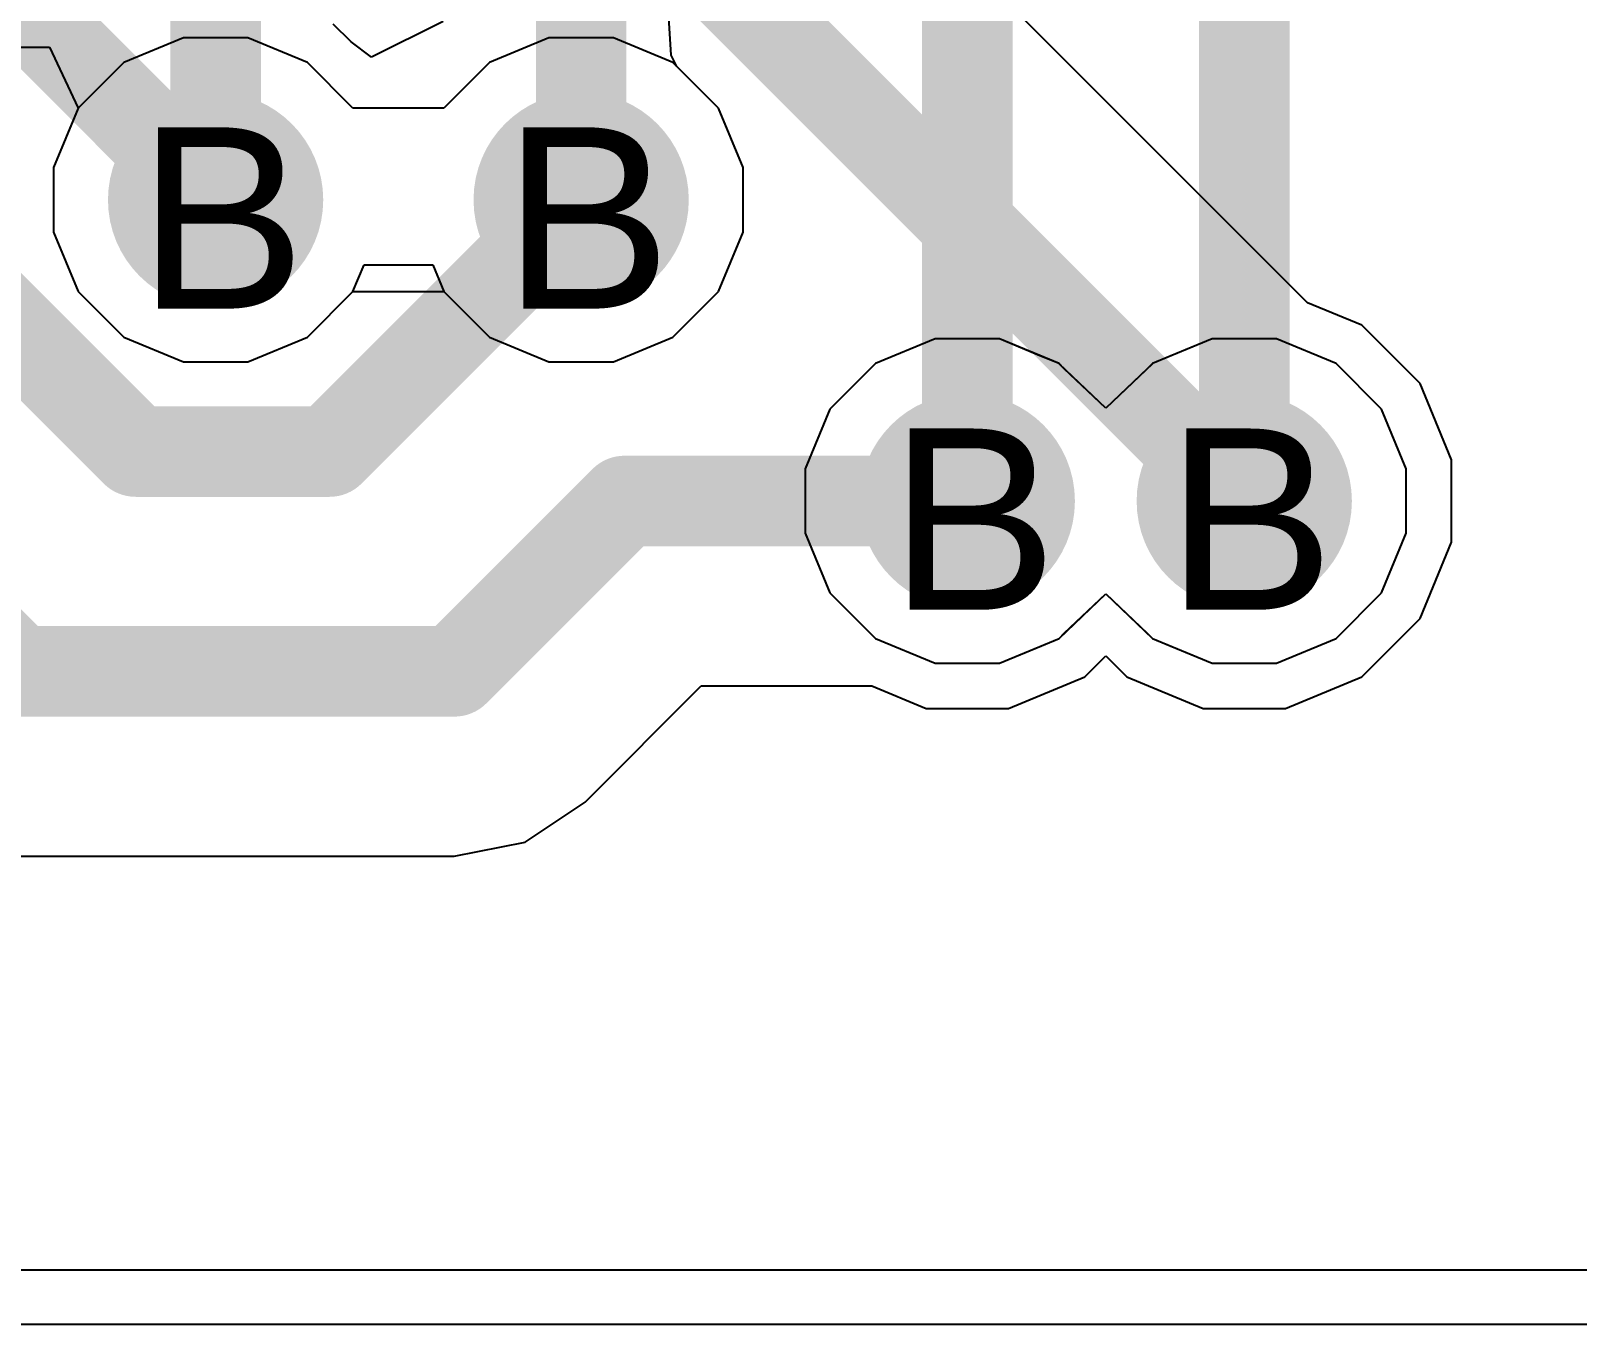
# Model space of a CAD drawing. Header units: inches. Extents: x 0 to 5379, y 0 to 5429.
# Drawn here: x 99.144 to 103.477, y 72.263 to 75.886 of the extents above; entities that cross this region are included whole.
import ezdxf

# ---------------------------------------------------------------- set-up
doc = ezdxf.new("R2010")
doc.units = ezdxf.units.IN
for name, color, linetype in [('Bottom Layer', 5, 'Continuous'), ('Bottom Solder', 6, 'Continuous'), ('Drill Drawing', 1, 'Continuous'), ('GND01', 16, 'Continuous'), ('GND02', 76, 'Continuous'), ('PWR', 156, 'Continuous'), ('SIG 01', 90, 'Continuous'), ('Top Layer', 1, 'Continuous'), ('Top Solder', 216, 'Continuous'), ('Via Holes', 16, 'Continuous')]:
    doc.layers.add(name, color=color, linetype=linetype)
doc.styles.add('Arial', font='', dxfattribs={"height": 0.2})
doc.styles.get('Arial').set_extended_font_data('Arial')

msp = doc.modelspace()

# ---------------------------------------------------------------- hatches: boundary and pattern name
at = {"layer": 'Bottom Layer'}
h = msp.add_hatch(color=5, dxfattribs=at)
edge = h.paths.add_edge_path()
edge.add_arc((99.6617768, 75.4126), 0.1999996, 0, 360)
h = msp.add_hatch(color=5, dxfattribs=at)
edge = h.paths.add_edge_path()
edge.add_arc((100.68606228, 75.4126), 0.1999996, 0, 360)
h = msp.add_hatch(color=5, dxfattribs=at)
edge = h.paths.add_edge_path()
edge.add_arc((101.76800576, 74.5687993), 0.1999996, 0, 360)
h = msp.add_hatch(color=5, dxfattribs=at)
edge = h.paths.add_edge_path()
edge.add_arc((102.5441053, 74.5687993), 0.1999996, 0, 360)
at = {"layer": 'Bottom Solder'}
h = msp.add_hatch(color=6, dxfattribs=at)
edge = h.paths.add_edge_path()
edge.add_arc((99.6617768, 75.4126), 0.3015996, 0, 360)
h = msp.add_hatch(color=6, dxfattribs=at)
edge = h.paths.add_edge_path()
edge.add_arc((100.68606228, 75.4126), 0.3015996, 0, 360)
h = msp.add_hatch(color=6, dxfattribs=at)
edge = h.paths.add_edge_path()
edge.add_arc((101.76800576, 74.5687993), 0.3015996, 0, 360)
h = msp.add_hatch(color=6, dxfattribs=at)
edge = h.paths.add_edge_path()
edge.add_arc((102.5441053, 74.5687993), 0.3015996, 0, 360)
at = {"layer": 'GND01'}
h = msp.add_hatch(color=16, dxfattribs=at)
edge = h.paths.add_edge_path()
edge.add_arc((99.6617768, 75.4126), 0.1999996, 0, 360)
h = msp.add_hatch(color=16, dxfattribs=at)
edge = h.paths.add_edge_path()
edge.add_arc((100.68606228, 75.4126), 0.1999996, 0, 360)
h = msp.add_hatch(color=16, dxfattribs=at)
edge = h.paths.add_edge_path()
edge.add_arc((101.76800576, 74.5687993), 0.1999996, 0, 360)
h = msp.add_hatch(color=16, dxfattribs=at)
edge = h.paths.add_edge_path()
edge.add_arc((102.5441053, 74.5687993), 0.1999996, 0, 360)
at = {"layer": 'GND02'}
h = msp.add_hatch(color=76, dxfattribs=at)
edge = h.paths.add_edge_path()
edge.add_arc((99.6617768, 75.4126), 0.1999996, 0, 360)
h = msp.add_hatch(color=76, dxfattribs=at)
edge = h.paths.add_edge_path()
edge.add_arc((100.68606228, 75.4126), 0.1999996, 0, 360)
h = msp.add_hatch(color=76, dxfattribs=at)
edge = h.paths.add_edge_path()
edge.add_arc((101.76800576, 74.5687993), 0.1999996, 0, 360)
h = msp.add_hatch(color=76, dxfattribs=at)
edge = h.paths.add_edge_path()
edge.add_arc((102.5441053, 74.5687993), 0.1999996, 0, 360)
at = {"layer": 'PWR'}
h = msp.add_hatch(color=156, dxfattribs=at)
edge = h.paths.add_edge_path()
edge.add_arc((99.6617768, 75.4126), 0.1999996, 0, 360)
h = msp.add_hatch(color=156, dxfattribs=at)
edge = h.paths.add_edge_path()
edge.add_arc((100.68606228, 75.4126), 0.1999996, 0, 360)
h = msp.add_hatch(color=156, dxfattribs=at)
edge = h.paths.add_edge_path()
edge.add_arc((101.76800576, 74.5687993), 0.1999996, 0, 360)
h = msp.add_hatch(color=156, dxfattribs=at)
edge = h.paths.add_edge_path()
edge.add_arc((102.5441053, 74.5687993), 0.1999996, 0, 360)
at = {"layer": 'SIG 01'}
h = msp.add_hatch(color=90, dxfattribs=at)
edge = h.paths.add_edge_path()
edge.add_arc((99.6617768, 75.4126), 0.1999996, 0, 360)
h = msp.add_hatch(color=90, dxfattribs=at)
edge = h.paths.add_edge_path()
edge.add_arc((100.68606228, 75.4126), 0.1999996, 0, 360)
h = msp.add_hatch(color=90, dxfattribs=at)
edge = h.paths.add_edge_path()
edge.add_arc((101.76800576, 74.5687993), 0.1999996, 0, 360)
h = msp.add_hatch(color=90, dxfattribs=at)
edge = h.paths.add_edge_path()
edge.add_arc((102.5441053, 74.5687993), 0.1999996, 0, 360)
at = {"layer": 'Top Layer'}
h = msp.add_hatch(color=1, dxfattribs=at)
edge = h.paths.add_edge_path()
edge.add_arc((99.6617768, 75.4126), 0.1999996, 0, 360)
h = msp.add_hatch(color=1, dxfattribs=at)
edge = h.paths.add_edge_path()
edge.add_arc((100.68606228, 75.4126), 0.1999996, 0, 360)
h = msp.add_hatch(color=1, dxfattribs=at)
edge = h.paths.add_edge_path()
edge.add_arc((101.76800576, 74.5687993), 0.1999996, 0, 360)
h = msp.add_hatch(color=1, dxfattribs=at)
edge = h.paths.add_edge_path()
edge.add_arc((102.5441053, 74.5687993), 0.1999996, 0, 360)
at = {"layer": 'Top Solder'}
h = msp.add_hatch(color=216, dxfattribs=at)
edge = h.paths.add_edge_path()
edge.add_arc((99.6617768, 75.4126), 0.3015996, 0, 360)
h = msp.add_hatch(color=216, dxfattribs=at)
edge = h.paths.add_edge_path()
edge.add_arc((100.68606228, 75.4126), 0.3015996, 0, 360)
h = msp.add_hatch(color=216, dxfattribs=at)
edge = h.paths.add_edge_path()
edge.add_arc((101.76800576, 74.5687993), 0.3015996, 0, 360)
h = msp.add_hatch(color=216, dxfattribs=at)
edge = h.paths.add_edge_path()
edge.add_arc((102.5441053, 74.5687993), 0.3015996, 0, 360)
at = {"layer": 'Via Holes'}
h = msp.add_hatch(color=7, dxfattribs=at)
edge = h.paths.add_edge_path()
edge.add_arc((99.6617768, 75.4126), 0.0999998, 0, 360)
h = msp.add_hatch(color=7, dxfattribs=at)
edge = h.paths.add_edge_path()
edge.add_arc((100.68606228, 75.4126), 0.0999998, 0, 360)
h = msp.add_hatch(color=7, dxfattribs=at)
edge = h.paths.add_edge_path()
edge.add_arc((101.76800576, 74.5687993), 0.0999998, 0, 360)
h = msp.add_hatch(color=7, dxfattribs=at)
edge = h.paths.add_edge_path()
edge.add_arc((102.5441053, 74.5687993), 0.0999998, 0, 360)

# ---------------------------------------------------------------- linework, layer by layer
at = {"layer": 'Bottom Layer'}
for p, q in [((100.93829444, 75.81790525999999), (100.92751976, 75.99644185999999)), ((89.59817996, 75.84080843999999), (99.19648181999999, 75.84080843999999)), ((99.19648181999999, 75.84080843999999), (99.27689314, 75.66976738)), ((100.95418468, 75.78653118), (100.93829444, 75.81790525999999)), ((101.07094594, 75.66976992), (100.95418468, 75.78653118)), ((99.27689314, 75.66976738), (99.2077772, 75.50290715999999)), ((101.14006188, 75.50290715999999), (101.07094594, 75.66976992)), ((99.2077772, 75.50290715999999), (99.2077772, 75.32229284)), ((101.14006188, 75.32229284), (101.14006188, 75.50290715999999)), ((99.2077772, 75.32229284), (99.27689314, 75.15543008)), ((101.07094594, 75.15543008), (101.14006188, 75.32229284)), ((100.04666046, 75.15543008), (100.07769418, 75.230355)), ((100.07769418, 75.230355), (100.2701449, 75.230355)), ((100.2701449, 75.230355), (100.30117862, 75.15543008)), ((99.27689314, 75.15543008), (99.40460688, 75.02771634)), ((99.91894672, 75.02771634), (100.04666046, 75.15543008)), ((100.30117862, 75.15543008), (100.42889236, 75.02771634)), ((100.9432322, 75.02771634), (101.07094594, 75.15543008)), ((99.40460688, 75.02771634), (99.57146964, 74.9586004)), ((99.75208396, 74.9586004), (99.91894672, 75.02771634)), ((100.42889236, 75.02771634), (100.59575512, 74.9586004)), ((100.77636944, 74.9586004), (100.9432322, 75.02771634)), ((101.6776986, 75.0227989), (101.51083584, 74.95368296)), ((101.85831292, 75.0227989), (101.6776986, 75.0227989)), ((102.02517568, 74.95368296), (101.85831292, 75.0227989)), ((102.45379814, 75.0227989), (102.28693538, 74.95368296)), ((102.63441246, 75.0227989), (102.45379814, 75.0227989)), ((102.80127522, 74.95368296), (102.63441246, 75.0227989)), ((99.57146964, 74.9586004), (99.75208396, 74.9586004)), ((100.59575512, 74.9586004), (100.77636944, 74.9586004)), ((101.51083584, 74.95368296), (101.3831221, 74.82596921999999)), ((102.03990006, 74.93895857999999), (102.02517568, 74.95368296)), ((102.28693538, 74.95368296), (102.272211, 74.93895857999999)), ((102.92898896, 74.82596921999999), (102.80127522, 74.95368296)), ((102.15605426, 74.82896896), (102.03990006, 74.93895857999999)), ((102.272211, 74.93895857999999), (102.15605426, 74.82896896)), ((101.3831221, 74.82596921999999), (101.31400616, 74.65910645999999)), ((102.9981049, 74.65910645999999), (102.92898896, 74.82596921999999)), ((101.31400616, 74.65910645999999), (101.31400616, 74.47849214)), ((102.9981049, 74.47849214), (102.9981049, 74.65910645999999)), ((101.31400616, 74.47849214), (101.3831221, 74.31162938)), ((102.92898896, 74.31162938), (102.9981049, 74.47849214)), ((101.3831221, 74.31162938), (101.51083584, 74.18391564)), ((102.03990006, 74.19864002), (102.1560568, 74.30862963999999)), ((102.1560568, 74.30862963999999), (102.272211, 74.19864002)), ((102.80127522, 74.18391564), (102.92898896, 74.31162938)), ((101.51083584, 74.18391564), (101.6776986, 74.11479969999999)), ((101.85831292, 74.11479969999999), (102.02517568, 74.18391564)), ((102.02517568, 74.18391564), (102.03990006, 74.19864002)), ((102.272211, 74.19864002), (102.28693538, 74.18391564)), ((102.28693538, 74.18391564), (102.45379814, 74.11479969999999)), ((102.63441246, 74.11479969999999), (102.80127522, 74.18391564)), ((101.6776986, 74.11479969999999), (101.85831292, 74.11479969999999)), ((102.45379814, 74.11479969999999), (102.63441246, 74.11479969999999))]:
    msp.add_line(p, q, dxfattribs=at)
at = {"layer": 'GND01'}
for p, q in [((99.57146964, 75.86659959999999), (99.40460688, 75.79748366)), ((99.75208396, 75.86659959999999), (99.57146964, 75.86659959999999)), ((99.91894672, 75.79748366), (99.75208396, 75.86659959999999)), ((100.59575512, 75.86659959999999), (100.42889236, 75.79748366)), ((100.77636944, 75.86659959999999), (100.59575512, 75.86659959999999)), ((100.9432322, 75.79748366), (100.77636944, 75.86659959999999)), ((99.40460688, 75.79748366), (99.27689314, 75.66976992)), ((100.04665792, 75.66977245999999), (99.91894672, 75.79748366)), ((100.42889236, 75.79748366), (100.30118116, 75.66977245999999)), ((101.07094594, 75.66976992), (100.9432322, 75.79748366)), ((99.27689314, 75.66976992), (99.2077772, 75.50290715999999)), ((100.30118116, 75.66977245999999), (100.04665792, 75.66977245999999)), ((101.14006188, 75.50290715999999), (101.07094594, 75.66976992)), ((99.2077772, 75.50290715999999), (99.2077772, 75.32229284)), ((101.14006188, 75.32229284), (101.14006188, 75.50290715999999)), ((99.2077772, 75.32229284), (99.27689314, 75.15543008)), ((101.07094594, 75.15543008), (101.14006188, 75.32229284)), ((99.27689314, 75.15543008), (99.40460688, 75.02771634)), ((99.91894672, 75.02771634), (100.04665792, 75.15542754)), ((100.04665792, 75.15542754), (100.30118116, 75.15542754)), ((100.30118116, 75.15542754), (100.42889236, 75.02771634)), ((100.9432322, 75.02771634), (101.07094594, 75.15543008)), ((99.40460688, 75.02771634), (99.57146964, 74.9586004)), ((99.75208396, 74.9586004), (99.91894672, 75.02771634)), ((100.42889236, 75.02771634), (100.59575512, 74.9586004)), ((100.77636944, 74.9586004), (100.9432322, 75.02771634)), ((101.6776986, 75.0227989), (101.51083584, 74.95368296)), ((101.85831292, 75.0227989), (101.6776986, 75.0227989)), ((101.97559996, 74.97421632), (101.85831292, 75.0227989)), ((102.45379814, 75.0227989), (102.3365111, 74.97421886)), ((102.63441246, 75.0227989), (102.45379814, 75.0227989)), ((102.80127522, 74.95368296), (102.63441246, 75.0227989)), ((99.57146964, 74.9586004), (99.75208396, 74.9586004)), ((100.59575512, 74.9586004), (100.77636944, 74.9586004)), ((101.51083584, 74.95368296), (101.3831221, 74.82596921999999)), ((102.02517822, 74.95368549999999), (101.97559996, 74.97421632)), ((102.02521886, 74.95364232), (102.02517822, 74.95368549999999)), ((102.15605426, 74.82898927999999), (102.02521886, 74.95364232)), ((102.2868922, 74.95364232), (102.15605426, 74.82898927999999)), ((102.28693284, 74.95368549999999), (102.2868922, 74.95364232)), ((102.3365111, 74.97421886), (102.28693284, 74.95368549999999)), ((102.92898896, 74.82596921999999), (102.80127522, 74.95368296)), ((101.3831221, 74.82596921999999), (101.31400616, 74.65910645999999)), ((102.9981049, 74.65910645999999), (102.92898896, 74.82596921999999)), ((101.31400616, 74.65910645999999), (101.31400616, 74.47849214)), ((102.9981049, 74.47849214), (102.9981049, 74.65910645999999)), ((101.31400616, 74.47849214), (101.3831221, 74.31162938)), ((102.92898896, 74.31162938), (102.9981049, 74.47849214)), ((101.3831221, 74.31162938), (101.51083584, 74.18391564)), ((102.02521886, 74.18395627999999), (102.1560568, 74.30860932)), ((102.1560568, 74.30860932), (102.2868922, 74.18395627999999)), ((102.80127522, 74.18391564), (102.92898896, 74.31162938)), ((101.51083584, 74.18391564), (101.6776986, 74.11479969999999)), ((101.97559996, 74.16337974), (102.02517822, 74.1839131)), ((102.02517822, 74.1839131), (102.02521886, 74.18395627999999)), ((102.2868922, 74.18395627999999), (102.28693284, 74.1839131)), ((102.28693284, 74.1839131), (102.3365111, 74.16338228)), ((102.63441246, 74.11479969999999), (102.80127522, 74.18391564)), ((101.85831292, 74.11479969999999), (101.97559996, 74.16337974)), ((102.3365111, 74.16338228), (102.45379814, 74.11479969999999)), ((101.6776986, 74.11479969999999), (101.85831292, 74.11479969999999)), ((102.45379814, 74.11479969999999), (102.63441246, 74.11479969999999))]:
    msp.add_line(p, q, dxfattribs=at)
at = {"layer": 'GND02'}
for p, q in [((99.57146964, 75.86659959999999), (99.40460688, 75.79748366)), ((99.75208396, 75.86659959999999), (99.57146964, 75.86659959999999)), ((99.91894672, 75.79748366), (99.75208396, 75.86659959999999)), ((100.59575512, 75.86659959999999), (100.42889236, 75.79748366)), ((100.77636944, 75.86659959999999), (100.59575512, 75.86659959999999)), ((100.9432322, 75.79748366), (100.77636944, 75.86659959999999)), ((99.40460688, 75.79748366), (99.27689314, 75.66976992)), ((100.04665792, 75.66977245999999), (99.91894672, 75.79748366)), ((100.42889236, 75.79748366), (100.30118116, 75.66977245999999)), ((101.07094594, 75.66976992), (100.9432322, 75.79748366)), ((99.27689314, 75.66976992), (99.2077772, 75.50290715999999)), ((100.30118116, 75.66977245999999), (100.04665792, 75.66977245999999)), ((101.14006188, 75.50290715999999), (101.07094594, 75.66976992)), ((99.2077772, 75.50290715999999), (99.2077772, 75.32229284)), ((101.14006188, 75.32229284), (101.14006188, 75.50290715999999)), ((99.2077772, 75.32229284), (99.27689314, 75.15543008)), ((101.07094594, 75.15543008), (101.14006188, 75.32229284)), ((99.27689314, 75.15543008), (99.40460688, 75.02771634)), ((99.91894672, 75.02771634), (100.04665792, 75.15542754)), ((100.04665792, 75.15542754), (100.30118116, 75.15542754)), ((100.30118116, 75.15542754), (100.42889236, 75.02771634)), ((100.9432322, 75.02771634), (101.07094594, 75.15543008)), ((99.40460688, 75.02771634), (99.57146964, 74.9586004)), ((99.75208396, 74.9586004), (99.91894672, 75.02771634)), ((100.42889236, 75.02771634), (100.59575512, 74.9586004)), ((100.77636944, 74.9586004), (100.9432322, 75.02771634)), ((101.6776986, 75.0227989), (101.51083584, 74.95368296)), ((101.85831292, 75.0227989), (101.6776986, 75.0227989)), ((101.97559996, 74.97421632), (101.85831292, 75.0227989)), ((102.45379814, 75.0227989), (102.3365111, 74.97421886)), ((102.63441246, 75.0227989), (102.45379814, 75.0227989)), ((102.80127522, 74.95368296), (102.63441246, 75.0227989)), ((99.57146964, 74.9586004), (99.75208396, 74.9586004)), ((100.59575512, 74.9586004), (100.77636944, 74.9586004)), ((101.51083584, 74.95368296), (101.3831221, 74.82596921999999)), ((102.02517822, 74.95368549999999), (101.97559996, 74.97421632)), ((102.02521886, 74.95364232), (102.02517822, 74.95368549999999)), ((102.15605426, 74.82898927999999), (102.02521886, 74.95364232)), ((102.2868922, 74.95364232), (102.15605426, 74.82898927999999)), ((102.28693284, 74.95368549999999), (102.2868922, 74.95364232)), ((102.3365111, 74.97421886), (102.28693284, 74.95368549999999)), ((102.92898896, 74.82596921999999), (102.80127522, 74.95368296)), ((101.3831221, 74.82596921999999), (101.31400616, 74.65910645999999)), ((102.9981049, 74.65910645999999), (102.92898896, 74.82596921999999)), ((101.31400616, 74.65910645999999), (101.31400616, 74.47849214)), ((102.9981049, 74.47849214), (102.9981049, 74.65910645999999)), ((101.31400616, 74.47849214), (101.3831221, 74.31162938)), ((102.92898896, 74.31162938), (102.9981049, 74.47849214)), ((101.3831221, 74.31162938), (101.51083584, 74.18391564)), ((102.02521886, 74.18395627999999), (102.1560568, 74.30860932)), ((102.1560568, 74.30860932), (102.2868922, 74.18395627999999)), ((102.80127522, 74.18391564), (102.92898896, 74.31162938)), ((101.51083584, 74.18391564), (101.6776986, 74.11479969999999)), ((101.97559996, 74.16337974), (102.02517822, 74.1839131)), ((102.02517822, 74.1839131), (102.02521886, 74.18395627999999)), ((102.2868922, 74.18395627999999), (102.28693284, 74.1839131)), ((102.28693284, 74.1839131), (102.3365111, 74.16338228)), ((102.63441246, 74.11479969999999), (102.80127522, 74.18391564)), ((101.85831292, 74.11479969999999), (101.97559996, 74.16337974)), ((102.3365111, 74.16338228), (102.45379814, 74.11479969999999)), ((101.6776986, 74.11479969999999), (101.85831292, 74.11479969999999)), ((102.45379814, 74.11479969999999), (102.63441246, 74.11479969999999))]:
    msp.add_line(p, q, dxfattribs=at)
at = {"layer": 'PWR'}
for p, q in [((99.57146964, 75.86659959999999), (99.40460688, 75.79748366)), ((99.75208396, 75.86659959999999), (99.57146964, 75.86659959999999)), ((99.91894672, 75.79748366), (99.75208396, 75.86659959999999)), ((100.59575512, 75.86659959999999), (100.42889236, 75.79748366)), ((100.77636944, 75.86659959999999), (100.59575512, 75.86659959999999)), ((100.9432322, 75.79748366), (100.77636944, 75.86659959999999)), ((99.40460688, 75.79748366), (99.27689314, 75.66976992)), ((100.04665792, 75.66977245999999), (99.91894672, 75.79748366)), ((100.42889236, 75.79748366), (100.30118116, 75.66977245999999)), ((101.07094594, 75.66976992), (100.9432322, 75.79748366)), ((99.27689314, 75.66976992), (99.2077772, 75.50290715999999)), ((100.30118116, 75.66977245999999), (100.04665792, 75.66977245999999)), ((101.14006188, 75.50290715999999), (101.07094594, 75.66976992)), ((99.2077772, 75.50290715999999), (99.2077772, 75.32229284)), ((101.14006188, 75.32229284), (101.14006188, 75.50290715999999)), ((99.2077772, 75.32229284), (99.27689314, 75.15543008)), ((101.07094594, 75.15543008), (101.14006188, 75.32229284)), ((99.27689314, 75.15543008), (99.40460688, 75.02771634)), ((99.91894672, 75.02771634), (100.04665792, 75.15542754)), ((100.04665792, 75.15542754), (100.30118116, 75.15542754)), ((100.30118116, 75.15542754), (100.42889236, 75.02771634)), ((100.9432322, 75.02771634), (101.07094594, 75.15543008)), ((99.40460688, 75.02771634), (99.57146964, 74.9586004)), ((99.75208396, 74.9586004), (99.91894672, 75.02771634)), ((100.42889236, 75.02771634), (100.59575512, 74.9586004)), ((100.77636944, 74.9586004), (100.9432322, 75.02771634)), ((101.6776986, 75.0227989), (101.51083584, 74.95368296)), ((101.85831292, 75.0227989), (101.6776986, 75.0227989)), ((101.97559996, 74.97421632), (101.85831292, 75.0227989)), ((102.45379814, 75.0227989), (102.3365111, 74.97421886)), ((102.63441246, 75.0227989), (102.45379814, 75.0227989)), ((102.80127522, 74.95368296), (102.63441246, 75.0227989)), ((99.57146964, 74.9586004), (99.75208396, 74.9586004)), ((100.59575512, 74.9586004), (100.77636944, 74.9586004)), ((101.51083584, 74.95368296), (101.3831221, 74.82596921999999)), ((102.02517822, 74.95368549999999), (101.97559996, 74.97421632)), ((102.02521886, 74.95364232), (102.02517822, 74.95368549999999)), ((102.15605426, 74.82898927999999), (102.02521886, 74.95364232)), ((102.2868922, 74.95364232), (102.15605426, 74.82898927999999)), ((102.28693284, 74.95368549999999), (102.2868922, 74.95364232)), ((102.3365111, 74.97421886), (102.28693284, 74.95368549999999)), ((102.92898896, 74.82596921999999), (102.80127522, 74.95368296)), ((101.3831221, 74.82596921999999), (101.31400616, 74.65910645999999)), ((102.9981049, 74.65910645999999), (102.92898896, 74.82596921999999)), ((101.31400616, 74.65910645999999), (101.31400616, 74.47849214)), ((102.9981049, 74.47849214), (102.9981049, 74.65910645999999)), ((101.31400616, 74.47849214), (101.3831221, 74.31162938)), ((102.92898896, 74.31162938), (102.9981049, 74.47849214)), ((101.3831221, 74.31162938), (101.51083584, 74.18391564)), ((102.02521886, 74.18395627999999), (102.1560568, 74.30860932)), ((102.1560568, 74.30860932), (102.2868922, 74.18395627999999)), ((102.80127522, 74.18391564), (102.92898896, 74.31162938)), ((101.51083584, 74.18391564), (101.6776986, 74.11479969999999)), ((101.97559996, 74.16337974), (102.02517822, 74.1839131)), ((102.02517822, 74.1839131), (102.02521886, 74.18395627999999)), ((102.2868922, 74.18395627999999), (102.28693284, 74.1839131)), ((102.28693284, 74.1839131), (102.3365111, 74.16338228)), ((102.63441246, 74.11479969999999), (102.80127522, 74.18391564)), ((101.85831292, 74.11479969999999), (101.97559996, 74.16337974)), ((102.3365111, 74.16338228), (102.45379814, 74.11479969999999)), ((101.6776986, 74.11479969999999), (101.85831292, 74.11479969999999)), ((102.45379814, 74.11479969999999), (102.63441246, 74.11479969999999))]:
    msp.add_line(p, q, dxfattribs=at)
at = {"layer": 'SIG 01'}
for p, q in [((102.28980812, 75.5555893), (97.85974839999999, 79.98564902)), ((100.04117152, 75.85486225999999), (99.99088714, 75.90514664)), ((100.29926346, 75.91240341999999), (100.09863648, 75.81218009999999)), ((100.09863648, 75.81218009999999), (100.04117152, 75.85486225999999)), ((102.28981574, 75.55558422), (102.28980812, 75.5555893)), ((102.72100614, 75.12439382), (102.28981574, 75.55558422)), ((102.87321564, 75.06134594), (102.72100614, 75.12439382)), ((103.03665194, 74.89790964), (102.87321564, 75.06134594)), ((103.1251049, 74.68436675999999), (103.03665194, 74.89790964)), ((103.1251049, 74.45323184), (103.1251049, 74.68436675999999)), ((103.03665194, 74.23968896), (103.1251049, 74.45323184)), ((102.87321564, 74.07625266), (103.03665194, 74.23968896)), ((102.0971161, 74.07625266), (102.1560568, 74.13519081999999)), ((102.1560568, 74.13519081999999), (102.21499496, 74.07625266)), ((100.69692078, 73.72555231999999), (101.02221604, 74.05084758)), ((101.02221604, 74.05084758), (101.5002288, 74.05084758)), ((101.5002288, 74.05084758), (101.6524383, 73.9877997)), ((101.88357322, 73.9877997), (102.0971161, 74.07625266)), ((102.21499496, 74.07625266), (102.42853784, 73.9877997)), ((102.65967276, 73.9877997), (102.87321564, 74.07625266)), ((101.6524383, 73.9877997), (101.88357322, 73.9877997)), ((102.42853784, 73.9877997), (102.65967276, 73.9877997)), ((100.52888454, 73.61327416), (100.69692078, 73.72555231999999)), ((100.3306731, 73.57384828), (100.52888454, 73.61327416)), ((99.1108, 73.57384828), (100.3306731, 73.57384828))]:
    msp.add_line(p, q, dxfattribs=at)
for points in [[(97.49350071999999, 79.61940134, 0.254, 0.254, 0), (101.92356552, 75.18933653999999, 0.254, 0.254, 0)], [(96.12732362, 78.94705318, 0.254, 0.254, 0), (99.6617768, 75.4126, 0.254, 0.254, 0)], [(95.89424306, 78.25122526, 0.254, 0.254, 0), (99.43789866, 74.70756966, 0.254, 0.254, 0)], [(95.58019999999999, 77.6224, 0.254, 0.254, 0), (99.1108, 74.09179999999999, 0.254, 0.254, 0)], [(99.98103194, 74.70756966, 0.254, 0.254, 0), (100.68606228, 75.4126, 0.254, 0.254, 0)], [(101.92356552, 75.18933653999999, 0.254, 0.254, 0), (101.92356806, 75.18933653999999, 0.254, 0.254, 0)], [(101.92356806, 75.18933653999999, 0.254, 0.254, 0), (102.5441053, 74.5687993, 0.254, 0.254, 0)], [(99.43789866, 74.70756966, 0.254, 0.254, 0), (99.98103194, 74.70756966, 0.254, 0.254, 0)], [(100.3306731, 74.09179999999999, 0.254, 0.254, 0), (100.8076724, 74.5687993, 0.254, 0.254, 0)], [(100.8076724, 74.5687993, 0.254, 0.254, 0), (101.76800576, 74.5687993, 0.254, 0.254, 0)], [(99.1108, 74.09179999999999, 0.254, 0.254, 0), (100.3306731, 74.09179999999999, 0.254, 0.254, 0)]]:
    msp.add_lwpolyline(points, format="xyseb", dxfattribs=at)
for points in [[(99.5982768, 75.4126, 0.127, 0.127, 1), (99.72527679999999, 75.4126, 0.127, 0.127, 1)], [(100.62256228, 75.4126, 0.127, 0.127, 1), (100.74956228, 75.4126, 0.127, 0.127, 1)], [(101.86006552, 75.18933653999999, 0.127, 0.127, 1), (101.98706552, 75.18933653999999, 0.127, 0.127, 1)], [(101.86006552, 75.18933653999999, 0.127, 0.127, 1), (101.98706552, 75.18933653999999, 0.127, 0.127, 1)], [(101.86006806, 75.18933653999999, 0.127, 0.127, 1), (101.98706806, 75.18933653999999, 0.127, 0.127, 1)], [(101.86006806, 75.18933653999999, 0.127, 0.127, 1), (101.98706806, 75.18933653999999, 0.127, 0.127, 1)], [(99.37439866, 74.70756966, 0.127, 0.127, 1), (99.50139865999999, 74.70756966, 0.127, 0.127, 1)], [(99.37439866, 74.70756966, 0.127, 0.127, 1), (99.50139865999999, 74.70756966, 0.127, 0.127, 1)], [(99.91753193999999, 74.70756966, 0.127, 0.127, 1), (100.04453194, 74.70756966, 0.127, 0.127, 1)], [(99.91753193999999, 74.70756966, 0.127, 0.127, 1), (100.04453194, 74.70756966, 0.127, 0.127, 1)], [(100.7441724, 74.5687993, 0.127, 0.127, 1), (100.8711724, 74.5687993, 0.127, 0.127, 1)], [(100.7441724, 74.5687993, 0.127, 0.127, 1), (100.8711724, 74.5687993, 0.127, 0.127, 1)], [(101.70450576, 74.5687993, 0.127, 0.127, 1), (101.83150576, 74.5687993, 0.127, 0.127, 1)], [(102.4806053, 74.5687993, 0.127, 0.127, 1), (102.6076053, 74.5687993, 0.127, 0.127, 1)], [(99.04729999999999, 74.09179999999999, 0.127, 0.127, 1), (99.1743, 74.09179999999999, 0.127, 0.127, 1)], [(99.04729999999999, 74.09179999999999, 0.127, 0.127, 1), (99.1743, 74.09179999999999, 0.127, 0.127, 1)], [(100.2671731, 74.09179999999999, 0.127, 0.127, 1), (100.3941731, 74.09179999999999, 0.127, 0.127, 1)], [(100.2671731, 74.09179999999999, 0.127, 0.127, 1), (100.3941731, 74.09179999999999, 0.127, 0.127, 1)]]:
    msp.add_lwpolyline(points, format="xyseb", close=True, dxfattribs=at)
at = {"layer": 'Top Layer'}
for p, q in [((0.3809999999999999, 72.41539999999999), (350.00001374, 72.41539999999999)), ((93.04910523999999, 72.263), (118.999, 72.263))]:
    msp.add_line(p, q, dxfattribs=at)
for points in [[(99.6617768, 75.4126, 0.254, 0.254, 0), (99.6617768, 78.28939892, 0.254, 0.254, 0)], [(100.68606228, 75.4126, 0.254, 0.254, 0), (100.68606228, 78.28939892, 0.254, 0.254, 0)], [(102.5441053, 74.5687993, 0.254, 0.254, 0), (102.5441053, 77.5759053, 0.254, 0.254, 0)], [(101.76800576, 74.5687993, 0.254, 0.254, 0), (101.76800576, 76.89239891999999, 0.254, 0.254, 0)]]:
    msp.add_lwpolyline(points, format="xyseb", dxfattribs=at)
for points in [[(99.5982768, 75.4126, 0.127, 0.127, 1), (99.72527679999999, 75.4126, 0.127, 0.127, 1)], [(100.62256228, 75.4126, 0.127, 0.127, 1), (100.74956228, 75.4126, 0.127, 0.127, 1)], [(101.70450576, 74.5687993, 0.127, 0.127, 1), (101.83150576, 74.5687993, 0.127, 0.127, 1)], [(102.4806053, 74.5687993, 0.127, 0.127, 1), (102.6076053, 74.5687993, 0.127, 0.127, 1)]]:
    msp.add_lwpolyline(points, format="xyseb", close=True, dxfattribs=at)

# ---------------------------------------------------------------- texts
at = {"layer": 'Drill Drawing', "style": 'Arial'}
for p in [(99.44169849999999, 75.10788381999998), (100.46598398, 75.10788381999998), (101.54792746, 74.26408312), (102.324027, 74.26408312)]:
    msp.add_text('B', height=0.508, dxfattribs=at).set_placement(p)

doc.saveas('drawing.dxf')
